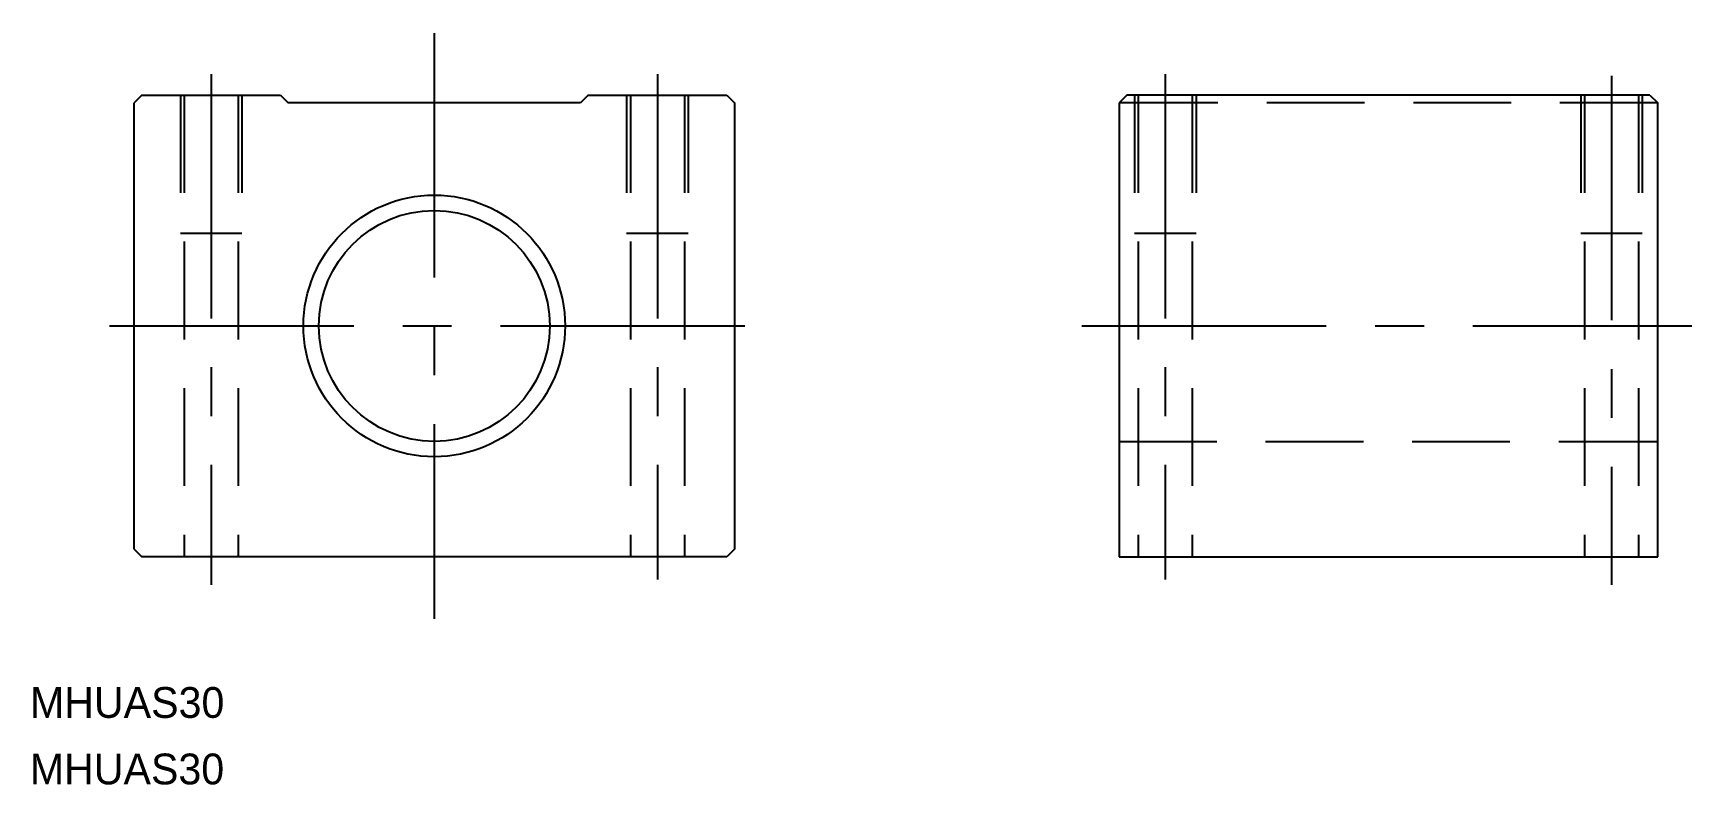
# Model space of a CAD drawing. Extents: x 32 to 248, y 189 to 287.
import ezdxf

# ---------------------------------------------------------------- set-up
doc = ezdxf.new("R2010")
doc.units = 0
doc.linetypes.add('CENTER', pattern=[50.8, 31.75, -6.35, 6.35, -6.35])
doc.linetypes.add('DASHED', pattern=[19.05, 12.7, -6.35])
doc.layers.get('0').update_dxf_attribs({"linetype": 'CONTINUOUS'})
doc.layers.add('CENTER', color=1, linetype='CENTER')

msp = doc.modelspace()

# ---------------------------------------------------------------- linework, layer by layer
for p, q in [((46.32, 278.79), (45.32, 277.79)), ((46.32, 278.79), (64.32, 278.79)), ((64.32, 278.79), (65.32, 277.79)), ((104.32, 278.79), (103.32, 277.79)), ((104.32, 278.79), (122.32, 278.79)), ((122.32, 278.79), (123.32, 277.79)), ((174.32, 278.79), (173.32, 277.79)), ((242.32, 278.79), (174.32, 278.79)), ((242.32, 278.79), (243.32, 277.79)), ((45.32, 219.79), (45.32, 277.79)), ((103.32, 277.79), (65.32, 277.79)), ((123.32, 277.79), (123.32, 219.79)), ((173.32, 277.79), (173.32, 218.79)), ((243.32, 218.79), (243.32, 277.79)), ((45.32, 219.79), (46.32, 218.79)), ((122.32, 218.79), (46.32, 218.79)), ((123.32, 219.79), (122.32, 218.79)), ((173.32, 218.79), (243.32, 218.79))]:
    msp.add_line(p, q)
at = {"color": 3, "linetype": 'DASHED'}
for p, q in [((51.32, 278.79), (51.32, 260.79)), ((51.82, 278.79), (51.82, 218.79)), ((58.82, 278.79), (58.82, 218.79)), ((59.32, 278.79), (59.32, 260.79)), ((109.32, 278.79), (109.32, 260.79)), ((109.82, 278.79), (109.82, 218.79)), ((116.82, 278.79), (116.82, 218.79)), ((117.32, 278.79), (117.32, 260.79)), ((175.32, 278.79), (175.32, 260.79)), ((175.82, 278.79), (175.82, 218.79)), ((182.82, 278.79), (182.82, 218.79)), ((183.32, 278.79), (183.32, 260.79)), ((233.32, 278.79), (233.32, 260.79)), ((233.82, 278.79), (233.82, 218.79)), ((240.82, 278.79), (240.82, 218.79)), ((241.32, 278.79), (241.32, 260.79)), ((243.32, 277.79), (173.32, 277.79)), ((59.32, 260.79), (51.32, 260.79)), ((117.32, 260.79), (109.32, 260.79)), ((183.32, 260.79), (175.32, 260.79)), ((241.32, 260.79), (233.32, 260.79)), ((173.32, 233.79), (243.32, 233.79))]:
    msp.add_line(p, q, dxfattribs=at)
for radius in [17, 15]:
    msp.add_circle((84.32, 248.79), radius)
at = {"layer": 'CENTER', "color": 1, "linetype": 'CENTER'}
for p, q in [((84.32, 286.83), (84.32, 210.75)), ((55.32, 281.52), (55.32, 215.16)), ((113.32, 281.52), (113.32, 215.86)), ((179.32, 281.52), (179.32, 215.86)), ((237.32, 281.29), (237.32, 215.16)), ((42.12, 248.79), (126.53, 248.79)), ((168.5, 248.79), (247.76, 248.79))]:
    msp.add_line(p, q, dxfattribs=at)

# ---------------------------------------------------------------- texts
for p in [(31.77, 197.86), (31.75, 189.22)]:
    msp.add_text('MHUAS30', height=4).set_placement(p)

doc.saveas('drawing.dxf')
